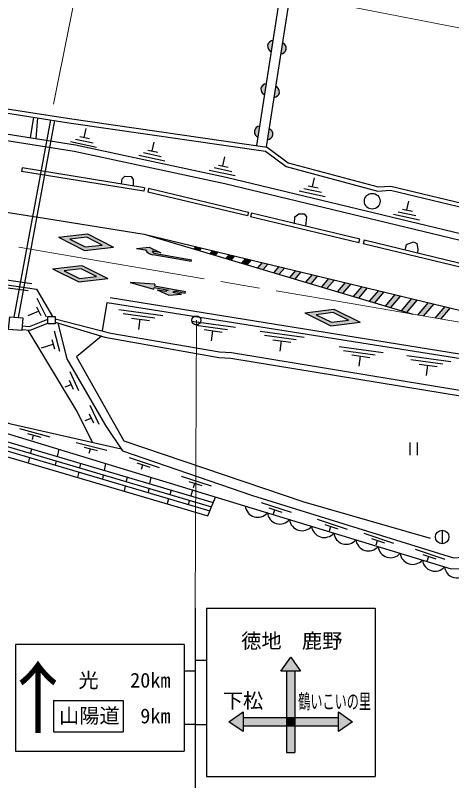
# Model space of a CAD drawing. Units: millimetres, scale not verified. Extents: x 40000 to 128307985, y 20000 to 171135904.
# Drawn here: x 188990 to 227822, y 248635 to 316807 of the extents above; entities that cross this region are included whole.
import ezdxf
from ezdxf.enums import TextEntityAlignment as Align

# ---------------------------------------------------------------- set-up
doc = ezdxf.new("R2010")
doc.units = ezdxf.units.MM
doc.header["$LTSCALE"] = 1000
doc.linetypes.add('CHAIN', pattern=[18.5, 12, -1.5, 3.5, -1.5])
for name, color, linetype, lineweight in [('M-BGD', 7, 'Continuous', 25), ('M-BMK', 2, 'CHAIN', 13), ('M-STR-HTXT', 7, 'Continuous', 13), ('M-STR-STRC', 7, 'Continuous', 25)]:
    doc.layers.add(name, color=color, linetype=linetype, lineweight=lineweight)
doc.styles.add('ＭＳ ゴシック', font='')
doc.styles.get('ＭＳ ゴシック').set_extended_font_data('MS Gothic')

msp = doc.modelspace()

# ---------------------------------------------------------------- hatches: boundary and pattern name
at = {"layer": 'M-BGD'}
for points in [[(211773, 313578), (211924, 314557, 0.82183)], [(212761, 314342), (212610, 313362), (212761, 314342), (212610, 313362, 0.82183)], [(211180, 309724), (211331, 310703, 0.82183)], [(212161, 310474), (212011, 309495), (212161, 310474), (212011, 309495, 0.82183)], [(210600, 305953), (210751, 306932, 0.82183)], [(211577, 306704), (211427, 305725), (211577, 306704), (211427, 305725, 0.82183)]]:
    msp.add_hatch(color=256, dxfattribs=at).paths.add_polyline_path(points)
at = {"layer": 'M-STR-STRC'}
for points in [[(197740, 296163), (195412, 297342), (195357, 297034), (196713, 296347), (195202, 296174), (193846, 296861), (195357, 297034), (195412, 297342), (192819, 297045), (195147, 295866)], [(201217, 295483), (204649, 294871), (204675, 295019), (201482, 295588, -0.20151), (201157, 295799), (201945, 295658), (200915, 296147), (199779, 296045), (200567, 295904, 0.20151)], [(205577, 296090), (205085, 296209), (204903, 295999), (205376, 295858)], [(207054, 295734), (206562, 295852), (206322, 295575), (206795, 295434)], [(208531, 295377), (208039, 295496), (207740, 295151), (208213, 295010)], [(194638, 293055), (197230, 293363), (194897, 294533), (194843, 294224), (196202, 293543), (194692, 293364), (193333, 294045), (194843, 294224), (194897, 294533), (192305, 294225)], [(210008, 295020), (209516, 295139), (209159, 294727), (209632, 294586)], [(211485, 294664), (210992, 294783), (210578, 294304), (211051, 294162)], [(212962, 294307), (212469, 294426), (211996, 293880), (212469, 293739)], [(214439, 293951), (213946, 294069), (213415, 293456), (213888, 293315)], [(215915, 293594), (215423, 293713), (214834, 293032), (215307, 292891)], [(217392, 293237), (216900, 293356), (216253, 292608), (216725, 292467)], [(201328, 292413), (201354, 292561), (202622, 292337, 0.06022), (202411, 292222), (201623, 292361), (202654, 291874), (203790, 291978), (203002, 292117, -0.20151), (203380, 292203), (204111, 292073), (204137, 292221), (203167, 292393), (201380, 292709), (201406, 292856), (199201, 293018)], [(218869, 292881), (218377, 293000), (217671, 292185), (218144, 292043)], [(220346, 292524), (219854, 292643), (219090, 291761), (219563, 291620)], [(221823, 292168), (221331, 292287), (220509, 291337), (220982, 291196)], [(223300, 291811), (222808, 291930), (221927, 290913), (222400, 290772)], [(224777, 291454), (224284, 291573), (223346, 290489), (223819, 290348)], [(226254, 291098), (225761, 291217), (224802, 290108), (225319, 290019)], [(219672, 289478), (217334, 290638), (217281, 290329), (218643, 289654), (217134, 289468), (215772, 290143), (217281, 290329), (217334, 290638), (214743, 290319), (217081, 289159)], [(227731, 290741), (227238, 290860), (226355, 289839), (226872, 289750)], [(213504, 259636), (214379, 258386), (213879, 258386), (213129, 258386), (212629, 258386)], [(213129, 258386), (213879, 258386), (213879, 254261), (213129, 254261)], [(209254, 254761), (209254, 254261), (209254, 253511), (209254, 253011), (208004, 253886)], [(217754, 254261), (217754, 254761), (219004, 253886), (217754, 253011), (217754, 253511)], [(208004, 253886), (208540, 254261), (209254, 254261), (209254, 253511), (209254, 253011)], [(209254, 254261), (213129, 254261), (213129, 253511), (209254, 253511)], [(213129, 254261), (213879, 254261), (213879, 253511), (213129, 253511)], [(213879, 254261), (217754, 254261), (217754, 253511), (213879, 253511)], [(213129, 253511), (213879, 253511), (213879, 251136), (213129, 251136)]]:
    msp.add_hatch(color=256, dxfattribs=at).paths.add_polyline_path(points)

# ---------------------------------------------------------------- linework, layer by layer
at = {"layer": 'M-BGD'}
for p, q in [((210485, 305204), (213325, 323664)), ((214177, 323486), (211326, 305083)), ((192106, 307493), (188850, 289928)), ((190600, 307730), (190312, 305901)), ((190968, 307672), (190814, 305822)), ((189277, 289891), (192492, 307433)), ((195259, 306729), (195092, 305938)), ((193915, 305556), (196228, 305066)), ((194339, 305782), (195914, 305448)), ((194728, 306015), (195604, 305830)), ((201319, 305522), (201151, 304731)), ((200788, 304808), (201664, 304623)), ((199975, 304349), (202287, 303859)), ((200398, 304575), (201974, 304241)), ((207595, 304188), (207428, 303397)), ((207064, 303474), (207940, 303289)), ((189585, 303217), (189534, 302899)), ((200428, 301129), (189534, 302899)), ((200480, 301447), (189585, 303217)), ((206252, 303015), (208564, 302525)), ((206675, 303241), (208251, 302907)), ((215583, 302339), (215415, 301548)), ((200480, 301447), (200428, 301129)), ((200850, 301381), (200775, 301068)), ((209728, 299244), (200850, 301381)), ((214662, 301392), (216238, 301058)), ((215052, 301625), (215928, 301440)), ((209653, 298932), (200775, 301068)), ((214239, 301166), (216551, 300676)), ((223983, 300263), (223815, 299472)), ((223063, 299316), (224638, 298982)), ((223452, 299549), (224328, 299364)), ((209728, 299244), (209653, 298932)), ((209998, 299179), (209923, 298867)), ((219564, 296546), (209923, 298867)), ((219640, 296859), (209998, 299179)), ((222639, 299090), (224951, 298600)), ((219564, 296546), (219640, 296859)), ((220024, 296766), (219949, 296453)), ((229553, 294473), (220024, 296766)), ((229478, 294160), (219949, 296453)), ((184475, 293050), (190120, 292283)), ((190918, 291616), (191734, 289938)), ((197421, 291672), (234333, 285716)), ((190132, 290058), (191062, 290452)), ((190871, 290845), (191253, 290058)), ((198213, 290602), (202131, 290069)), ((198592, 290248), (201414, 289864)), ((199320, 289846), (200928, 289627)), ((199981, 288834), (200104, 289739)), ((204679, 289570), (208597, 289038)), ((205058, 289216), (207881, 288832)), ((192444, 288691), (192913, 286884)), ((205787, 288814), (207395, 288596)), ((206448, 287803), (206571, 288708)), ((210787, 288665), (214704, 288132)), ((192245, 287944), (192465, 287097)), ((211165, 288311), (213988, 287927)), ((211894, 287909), (213502, 287690)), ((212555, 286897), (212678, 287802)), ((191311, 287191), (192355, 287520)), ((217816, 287317), (221734, 286785)), ((218195, 286963), (221017, 286579)), ((218923, 286561), (220531, 286343)), ((219584, 285550), (219707, 286455)), ((223819, 286495), (227737, 285962)), ((224198, 286141), (227021, 285757)), ((224927, 285739), (226534, 285520)), ((193831, 285083), (194623, 283393)), ((225587, 284727), (225710, 285632)), ((193772, 284312), (194144, 283520)), ((193415, 283711), (193958, 283916)), ((195621, 282084), (196414, 280395)), ((195205, 280713), (195749, 280918)), ((195563, 281314), (195934, 280522)), ((189375, 279990), (192073, 279250)), ((190083, 279552), (191253, 279231)), ((190517, 279020), (190622, 279404)), ((190430, 278183), (190336, 277796)), ((192863, 278149), (192717, 277507)), ((194410, 278758), (197122, 278072)), ((195127, 278334), (196302, 278037)), ((195571, 277811), (195668, 278197)), ((224095, 278746), (224095, 277628)), ((224762, 278746), (224762, 277628)), ((190241, 277410), (190129, 276946)), ((192628, 277119), (192539, 276731)), ((194794, 276894), (194713, 276504)), ((197006, 276887), (196888, 276276)), ((199125, 277421), (201781, 276542)), ((199809, 276947), (200961, 276566)), ((194633, 276113), (194536, 275645)), ((200215, 276393), (200340, 276771)), ((196812, 275884), (196736, 275492)), ((198883, 275273), (198961, 275664)), ((201039, 275657), (200939, 275080)), ((203761, 275769), (206416, 274890)), ((198714, 274412), (198806, 274881)), ((204445, 275294), (205596, 274913)), ((204850, 274741), (204975, 275119)), ((200871, 274686), (200803, 274292)), ((202858, 274514), (202746, 274133)), ((204760, 274523), (204605, 273998)), ((202633, 273752), (202498, 273295)), ((204493, 273617), (204380, 273236)), ((206122, 272225), (206806, 273900)), ((210872, 273420), (213528, 272541)), ((211556, 272946), (212708, 272565)), ((211962, 272392), (212087, 272770)), ((215865, 271925), (218520, 271047)), ((216549, 271451), (217701, 271070)), ((216955, 270898), (217080, 271275)), ((220000, 270674), (222655, 269796)), ((226974, 270946), (226974, 269746)), ((220684, 270200), (221835, 269819)), ((221089, 269647), (221214, 270024)), ((224565, 269244), (227221, 268365)), ((225249, 268770), (226401, 268389)), ((225655, 268217), (225780, 268594))]:
    msp.add_line(p, q, dxfattribs=at)
for points in [[(169872, 334386), (167974, 328710), (167439, 326998), (166157, 322011), (166054, 318241), (166221, 317133), (166966, 314955), (167927, 313452), (169221, 312097), (170881, 310808), (173911, 309131), (176222, 308196), (177222, 307762), (181394, 306881), (185039, 306149), (194237, 304698), (207634, 301830), (246193, 292545)], [(170419, 334203), (168522, 328532), (167994, 326840), (166731, 321930), (166631, 318276), (166783, 317271), (167489, 315207), (168383, 313809), (169608, 312526), (171199, 311290), (174159, 309652), (176445, 308728), (177398, 308314), (181511, 307446), (185141, 306716), (194342, 305265), (207762, 302392), (246504, 293063)], [(172978, 333851), (170233, 326796), (168855, 321937), (168605, 319543), (168866, 318128), (170075, 315265), (171568, 313457), (173154, 312141), (174584, 311273), (177394, 310110), (180274, 309370), (184359, 308708), (193762, 307234), (211256, 304716), (213094, 303336), (221243, 301152), (222387, 301223), (246846, 295366), (250222, 294238)], [(173325, 333715), (170588, 326677), (169222, 321867), (168982, 319557), (169226, 318236), (170397, 315461), (171833, 313722), (173371, 312445), (174753, 311606), (177513, 310464), (180351, 309735), (184418, 309077), (193817, 307603), (211404, 305072), (213261, 303678), (221281, 301528), (222419, 301599), (246949, 295725), (250298, 294606)], [(198444, 301777), (198493, 302232), (198732, 302475), (199307, 302437), (199474, 302182), (199463, 301612)], [(213835, 298256), (213875, 298847), (214229, 299135), (214683, 299113), (214893, 298858), (214819, 298019)], [(223679, 295886), (223806, 296388), (224426, 296631), (224736, 296476), (224802, 295979), (224789, 295619)], [(166399, 296072), (179155, 294129), (190878, 292428), (192303, 289982)], [(168034, 296263), (178957, 294585), (190448, 292917)], [(196741, 288696), (197149, 291214), (235769, 285103), (248513, 282639)], [(160155, 290433), (164160, 288911), (168798, 287941), (188461, 280454), (198408, 278187)], [(189606, 289152), (190263, 289096), (191897, 289750)], [(192548, 289782), (197490, 288502), (207170, 286834), (208233, 286760), (234662, 282419), (247715, 280402)], [(189576, 288811), (190315, 288749), (191897, 289382)], [(192548, 289465), (196964, 288142), (207111, 286340), (208176, 286267), (234584, 281929), (247659, 279909)], [(192784, 289394), (193561, 286215), (197006, 280281), (198527, 278009), (210091, 274047), (227989, 268474), (246578, 269807), (248865, 269331)], [(164160, 288911), (174089, 284851), (186110, 280207), (227775, 267509), (234219, 267601), (248865, 269331), (252930, 270648), (253148, 271419), (258796, 276903), (260970, 280100)], [(195851, 278769), (194498, 281524), (190136, 288764)], [(196649, 288237), (194428, 286381), (198637, 278893), (214674, 273459), (225901, 270238)], [(172710, 284767), (185448, 279239), (206454, 273038)], [(176117, 283293), (185579, 279614), (206605, 273408)], [(175720, 282375), (185159, 278413), (206122, 272225)], [(175919, 282834), (185316, 278863), (206303, 272668)]]:
    msp.add_lwpolyline(points, dxfattribs=at)
for points in [[(189569, 288727), (188391, 288829), (188489, 289959), (189667, 289857)], [(191897, 289982), (192548, 289982), (192548, 289322), (191897, 289322)]]:
    msp.add_lwpolyline(points, close=True, dxfattribs=at)
for centre, radius in [((220751, 300248), 700), ((226974, 270346), 600)]:
    msp.add_circle(centre, radius, dxfattribs=at)
for centre, radius, start, end in [((211945, 314053), 505, 92.42374, 250.08193), ((212589, 313867), 505, 272.42374, 70.08193), ((211352, 310199), 505, 92.42374, 250.08193), ((211989, 310000), 505, 272.42374, 70.08193), ((210772, 306428), 505, 92.42374, 250.08193), ((211405, 306229), 505, 272.42374, 70.08193), ((210566, 273220), 1122, 186.46845, 319.63171), ((212536, 272620), 1122, 186.46845, 319.63171), ((214506, 272019), 1122, 186.46845, 319.63171), ((216476, 271419), 1122, 186.46845, 319.63171), ((218446, 270818), 1122, 186.46845, 319.63171), ((220416, 270218), 1122, 186.46845, 319.63171), ((222386, 269618), 1122, 186.46845, 319.63171), ((224356, 269017), 1122, 186.46845, 319.63171), ((226326, 268417), 1122, 186.46845, 319.63171), ((228296, 267816), 1122, 186.46845, 345.30104)]:
    msp.add_arc(centre, radius, start, end, dxfattribs=at)
at = {"layer": 'M-BMK'}
msp.add_lwpolyline([(72595, 297723), (86098, 300616), (97650, 302299), (101911, 302785), (106936, 303188), (114583, 303700), (122415, 303782), (134059, 303663), (140442, 303411), (153364, 302162), (171077, 299325), (193969, 295353), (218866, 291135), (260161, 283989), (269826, 282287), (281469, 280648), (283007, 280666), (318428, 274357)], dxfattribs=at)
at = {"layer": 'M-STR-HTXT'}
for p, q in [((249328, 311629), (174235, 326276)), ((205105, 289645), (205004, 264002))]:
    msp.add_line(p, q, dxfattribs=at)
msp.add_lwpolyline([(192380, 308886), (197747, 335664), (219987, 332272)], dxfattribs=at)
at = {"layer": 'M-STR-STRC'}
for p, q in [((200465, 297325), (224376, 290182)), ((199779, 296045), (200567, 295904)), ((204903, 295999), (205085, 296209)), ((205376, 295858), (205577, 296090)), ((204649, 294871), (201217, 295483)), ((201482, 295588), (204675, 295019)), ((206322, 295575), (206562, 295852)), ((206795, 295434), (207054, 295734)), ((207740, 295151), (208039, 295496)), ((208213, 295010), (208531, 295377)), ((204649, 294871), (204675, 295019)), ((209159, 294727), (209516, 295139)), ((209632, 294586), (210008, 295020)), ((210578, 294304), (210992, 294783)), ((211051, 294162), (211485, 294664)), ((211996, 293880), (212469, 294426)), ((212469, 293739), (212962, 294307)), ((213415, 293456), (213946, 294069)), ((213888, 293315), (214439, 293951)), ((214834, 293032), (215423, 293713)), ((215307, 292891), (215915, 293594)), ((216253, 292608), (216900, 293356)), ((216725, 292467), (217392, 293237)), ((201328, 292413), (201354, 292561)), ((201354, 292561), (202622, 292337)), ((201406, 292856), (201380, 292709)), ((201380, 292709), (204137, 292221)), ((217671, 292185), (218377, 293000)), ((218144, 292043), (218869, 292881)), ((219090, 291761), (219854, 292643)), ((219563, 291620), (220346, 292524)), ((201623, 292361), (202411, 292222)), ((203380, 292203), (204111, 292073)), ((204111, 292073), (204137, 292221)), ((220509, 291337), (221331, 292287)), ((220982, 291196), (221823, 292168)), ((221927, 290913), (222808, 291930)), ((222400, 290772), (223300, 291811)), ((223346, 290489), (224284, 291573)), ((223819, 290348), (224777, 291454)), ((224802, 290108), (225761, 291217)), ((225319, 290019), (226254, 291098)), ((226355, 289839), (227238, 290860)), ((226872, 289750), (227731, 290741)), ((205004, 264002), (205004, 247002)), ((206004, 264002), (206004, 249002)), ((206004, 264002), (221004, 264002)), ((221004, 264002), (221004, 249002)), ((204004, 260752), (189004, 260752)), ((189004, 260752), (189004, 251252)), ((204004, 260752), (204004, 251252)), ((205004, 259377), (206004, 259377)), ((212629, 258386), (213504, 259636)), ((213504, 259636), (214379, 258386)), ((205004, 258377), (204004, 258377)), ((214379, 258386), (212629, 258386)), ((213129, 258386), (213129, 251136)), ((213879, 258386), (213879, 251136)), ((192376, 255788), (198576, 255788)), ((192376, 255788), (192376, 252988)), ((198576, 255788), (198576, 252988)), ((208004, 253886), (209254, 254761)), ((209254, 254761), (209254, 253011)), ((217754, 253011), (217754, 254761)), ((217754, 254761), (219004, 253886)), ((205004, 253627), (204004, 253627)), ((205004, 253627), (206004, 253627)), ((209254, 253011), (208004, 253886)), ((209254, 254261), (217754, 254261)), ((219004, 253886), (217754, 253011)), ((192376, 252988), (198576, 252988)), ((209254, 253511), (217754, 253511)), ((189004, 251252), (204004, 251252)), ((213129, 251136), (213879, 251136)), ((206004, 249002), (221004, 249002))]:
    msp.add_line(p, q, dxfattribs=at)
for points in [[(168999, 302465), (175130, 301316), (191597, 298751), (200465, 297325), (244395, 286718)], [(192819, 297045), (195412, 297342), (197740, 296163)], [(192819, 297045), (195147, 295866), (197740, 296163)], [(199779, 296045), (200915, 296147), (201945, 295658), (201157, 295799)], [(192305, 294225), (194897, 294533), (197230, 293363)], [(192305, 294225), (194638, 293055), (197230, 293363)], [(201406, 292856), (199201, 293018), (201328, 292413)], [(201623, 292361), (202654, 291874), (203790, 291978), (203002, 292117)], [(214743, 290319), (217334, 290638), (219672, 289478)], [(214743, 290319), (217081, 289159), (219672, 289478)]]:
    msp.add_lwpolyline(points, dxfattribs=at)
for points in [[(193846, 296861), (195202, 296174), (196713, 296347), (195357, 297034)], [(193333, 294045), (194692, 293364), (196202, 293543), (194843, 294224)], [(215772, 290143), (217134, 289468), (218643, 289654), (217281, 290329)]]:
    msp.add_lwpolyline(points, close=True, dxfattribs=at)
msp.add_circle((205105, 289645), 400, dxfattribs=at)
for centre, radius, start, end in [((201393, 296468), 1000, 214.31567, 259.88868), ((201570, 296081), 500, 214.31567, 259.88868), ((202992, 291408), 1000, 111.75416, 125.53883), ((203293, 291710), 500, 79.96581, 125.53883), ((202992, 291408), 1000, 79.96582, 79.96584)]:
    msp.add_arc(centre, radius, start, end, dxfattribs=at)

# ---------------------------------------------------------------- texts
at = {"layer": 'M-STR-STRC', "style": 'ＭＳ ゴシック'}
for s, height, p in [('徳地\u3000鹿野', 1320, (213592, 261090)), ('↑', 5132, (191004, 256002)), ('光', 1320, (195504, 257585)), ('20km', 1320, (201004, 257585)), ('下松', 1320, (209254, 255761)), ('山陽道', 1320, (195576, 254422))]:
    msp.add_text(s, height=height, dxfattribs=at).set_placement(p, align=Align.MIDDLE_CENTER)
at = {"layer": 'M-STR-STRC', "style": 'ＭＳ ゴシック', "width": 0.6}
msp.add_text('鶴いこいの里', height=1320, dxfattribs=at).set_placement((217405, 255696), align=Align.MIDDLE_CENTER)
at = {"layer": 'M-STR-STRC', "style": 'ＭＳ ゴシック'}
msp.add_text('9km', height=1320, dxfattribs=at).set_placement((202804, 254404), align=Align.MIDDLE_RIGHT)

doc.saveas('drawing.dxf')
